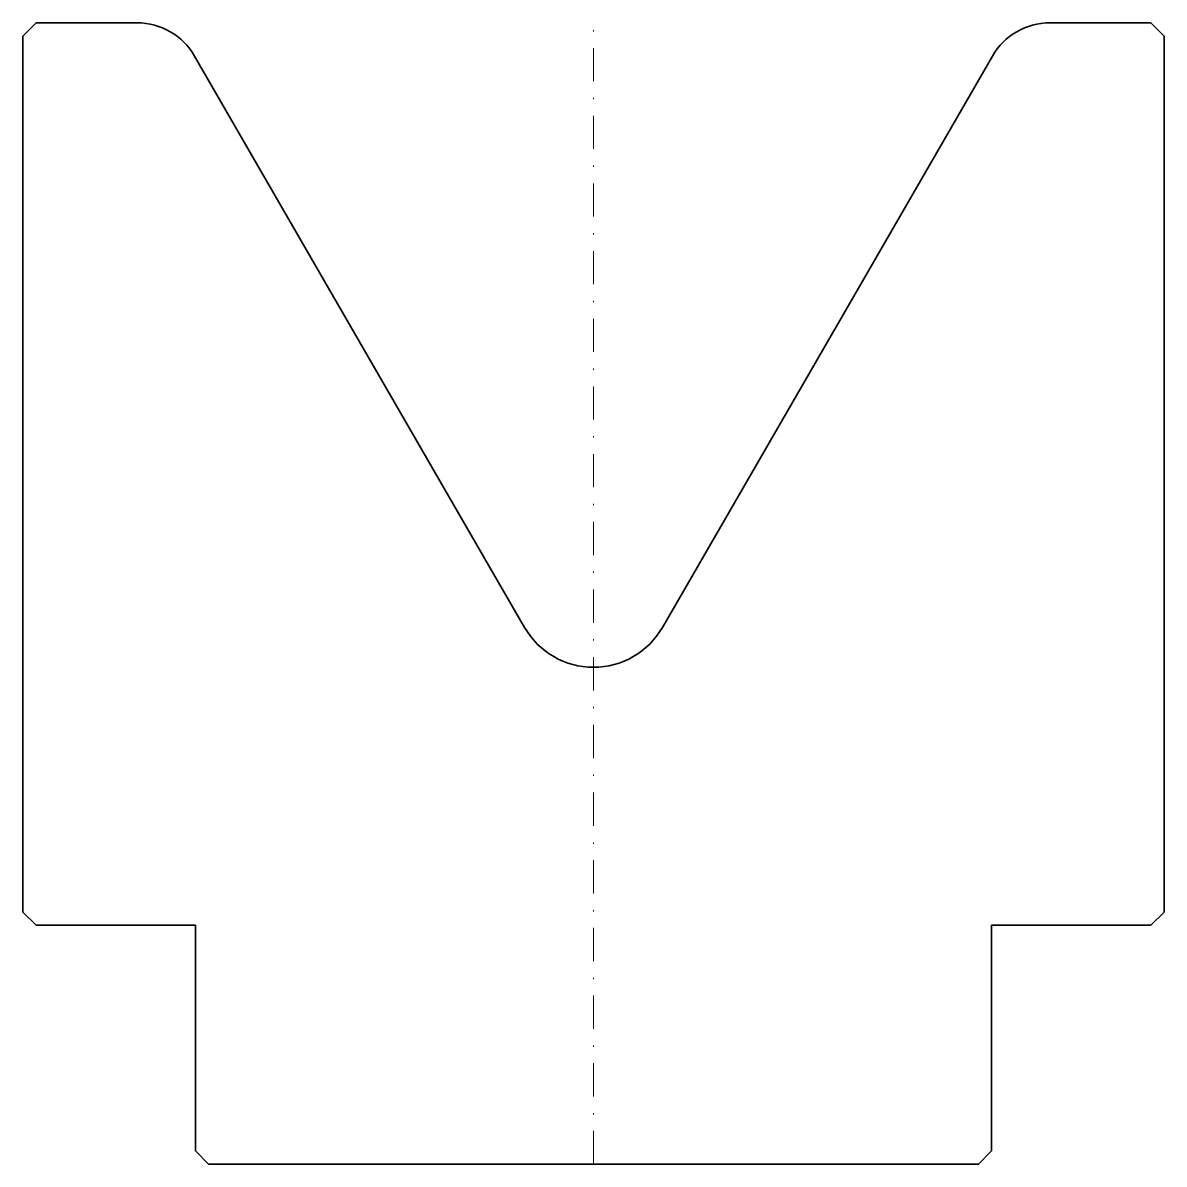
# Model space of a CAD drawing. Header units: millimetres. Extents: x -43 to 43, y -86 to 0.
import ezdxf

# ---------------------------------------------------------------- set-up
doc = ezdxf.new("R2010")
doc.units = ezdxf.units.MM
doc.header["$LTSCALE"] = 5
doc.linetypes.add('AUSGEZOGEN', pattern=[0])
doc.linetypes.add('DASHDOT', pattern=[1, 0.5, -0.25, 0, -0.25])
doc.layers.add('2', color=7, linetype='Continuous')

msp = doc.modelspace()

# ---------------------------------------------------------------- linework, layer by layer
at = {"layer": '2', "color": 7, "linetype": 'AUSGEZOGEN', "lineweight": 35}
for p, q in [((-43, -1), (-42, 0)), ((-42, 0), (-34.387, 0)), ((34.387, 0), (42, 0)), ((42, 0), (43, -1)), ((-43, -67), (-43, -1)), ((43, -1), (43, -67)), ((-30.057, -2.5), (-5.196, -45.56)), ((5.196, -45.56), (30.057, -2.5)), ((-42, -68), (-43, -67)), ((43, -67), (42, -68)), ((-30, -68), (-42, -68)), ((-30, -85), (-30, -68)), ((42, -68), (30, -68)), ((30, -68), (30, -85)), ((-29, -86), (-30, -85)), ((30, -85), (29, -86)), ((29, -86), (-29, -86))]:
    msp.add_line(p, q, dxfattribs=at)
at = {"layer": '2', "color": 7, "linetype": 'DASHDOT', "lineweight": 18}
msp.add_line((0, -86), (0, 0), dxfattribs=at)
at = {"layer": '2', "color": 7, "linetype": 'AUSGEZOGEN', "lineweight": 35}
for centre, radius, start, end in [((-34.387, -5), 5, 30, 90), ((34.387, -5), 5, 90, 150), ((0, -42.56), 6, 210, 330)]:
    msp.add_arc(centre, radius, start, end, dxfattribs=at)

doc.saveas('drawing.dxf')
